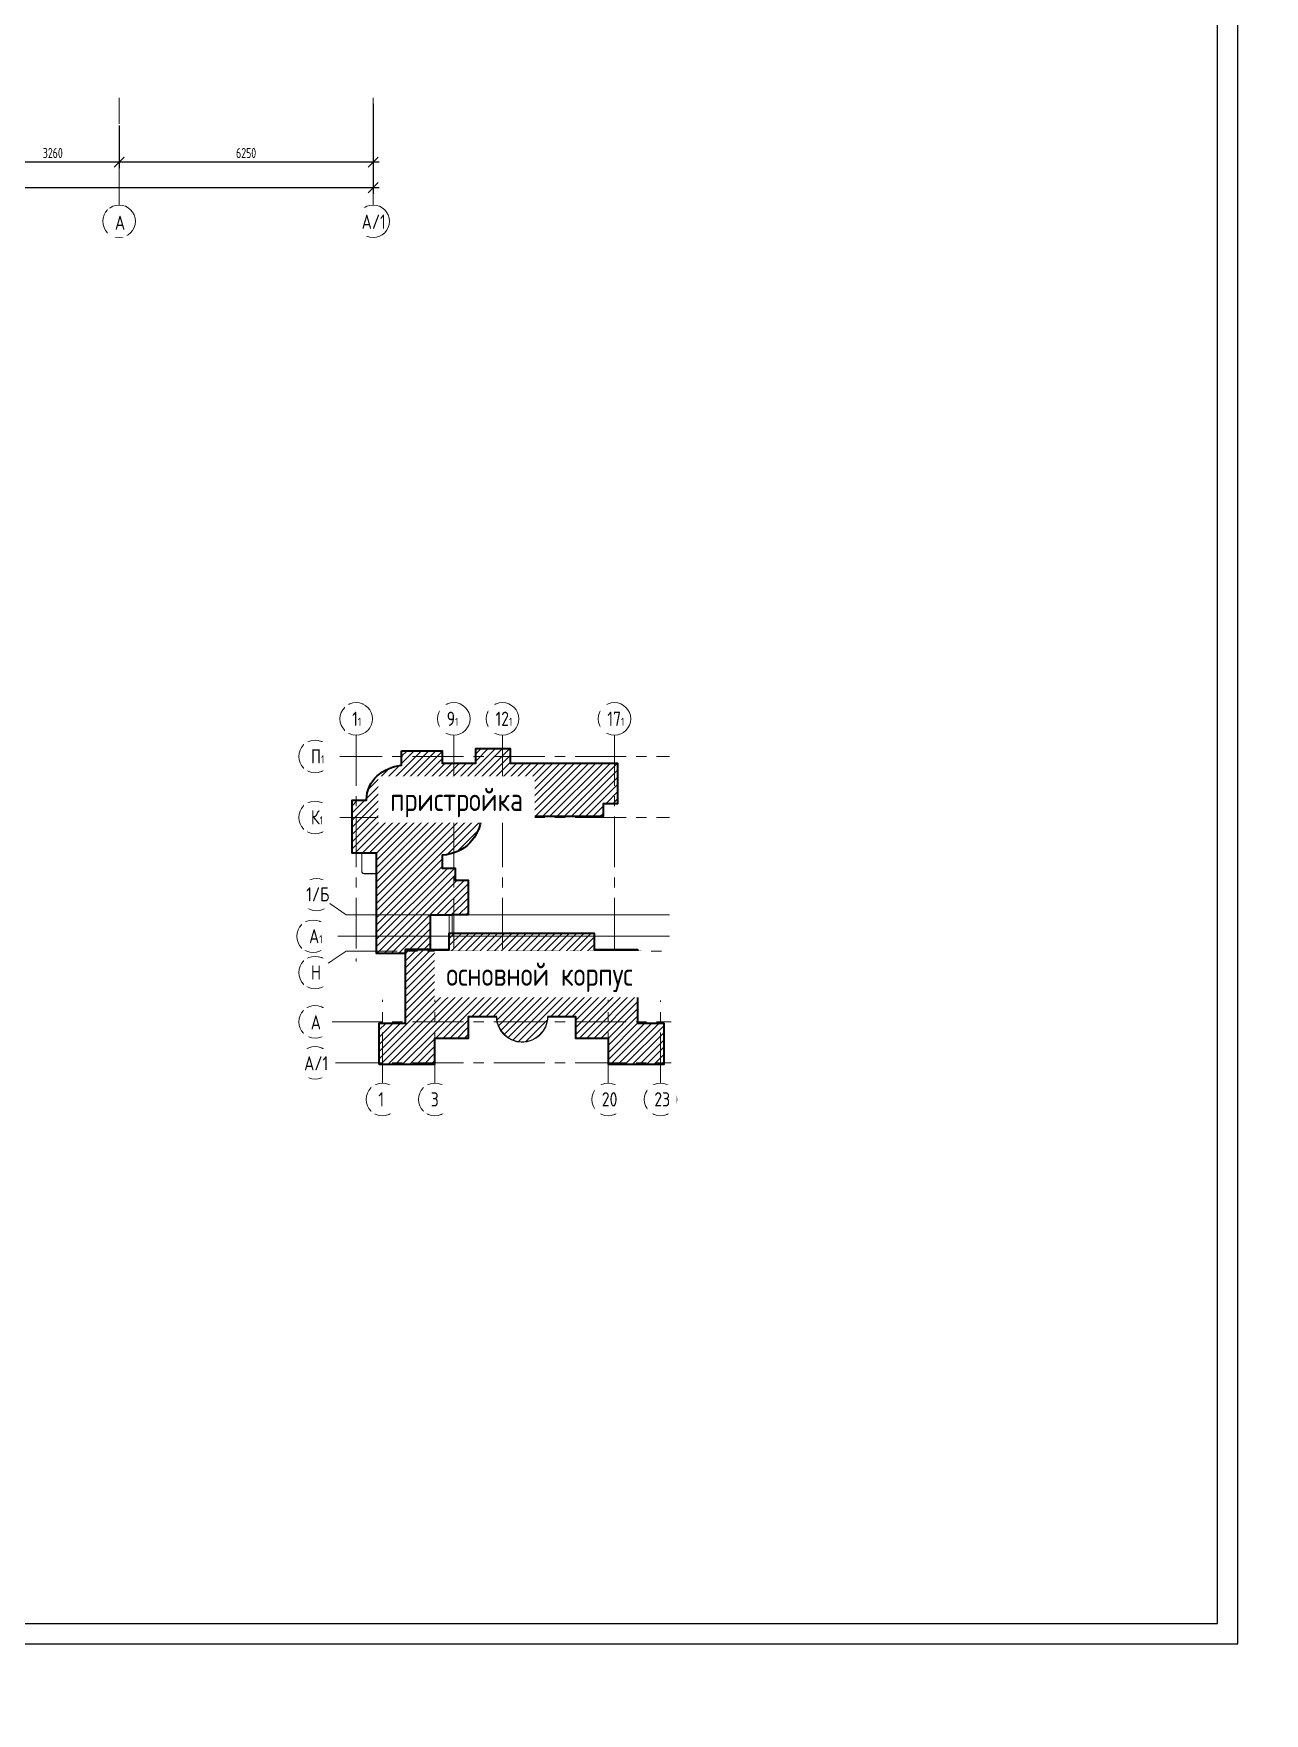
# Model space of a CAD drawing. Header units: millimetres. Extents: x -136099598 to 9192475, y 0 to 779331.
# Drawn here: x -39190 to -8915, y 240816 to 282156 of the extents above; entities that cross this region are included whole.
import ezdxf
from ezdxf import colors
from ezdxf.entities.mleader import LeaderData, LeaderLine
from ezdxf.math import Vec2, Vec3

# ---------------------------------------------------------------- set-up
doc = ezdxf.new("R2010")
doc.units = ezdxf.units.MM
doc.header["$MEASUREMENT"] = 0
doc.linetypes.add('01_base$0$DASHED2', pattern=[0.375, 0.25, -0.125])
doc.linetypes.add('CENTER', pattern=[2, 1.25, -0.25, 0.25, -0.25])
doc.layers.get('0').update_dxf_attribs({"color": 250, "lineweight": 9})
doc.layers.add('_RAMKA', color=7, linetype='Continuous')
for name, color, linetype, lineweight in [('АР_Оси', 193, 'Continuous', 9), ('АР_Оси размеры', 164, 'Continuous', 9), ('АР_Отметки', 250, 'Continuous', 15), ('АР_тонкая линия', 250, 'Continuous', 0), ('СПДС_+АР_Стены', 250, 'Continuous', 20)]:
    doc.layers.add(name, color=color, linetype=linetype, lineweight=lineweight)
doc.styles.add('ISOCPEUR', font='isocpeur.ttf', dxfattribs={"width": 0.7})
doc.styles.add('ГОСТ 2.304', font='isocpeur.ttf', dxfattribs={"width": 0.7})
doc.dimstyles.new('СПДС', dxfattribs={"dimscale": 100, "dimtxt": 2.5, "dimasz": 2.5, "dimexe": 1.5, "dimexo": 0, "dimgap": 1, "dimtad": 1, "dimdec": 0, "dimrnd": 1, "dimtxsty": 'ГОСТ 2.304', "dimblk": 'OBLIQUE', "dimcen": 2.5, "dimdle": 1.5, "dimadec": 0, "dimazin": 2, "dimtfac": 0.75, "dimtdec": 0, "dimtmove": 1, "dimatfit": 3, "dimfxl": 1, "dimtolj": 1, "dimarcsym": 1})

# ---------------------------------------------------------------- blocks, each defined once
blk = doc.blocks.new('_Oblique')
at = {"color": 0, "linetype": 'ByBlock', "lineweight": -2}
blk.add_line((-0.5, -0.5), (0.5, 0.5), dxfattribs=at)
blk = doc.blocks.new('*D327')
at = {"layer": 'АР_Оси размеры', "color": 0, "lineweight": -2, "ltscale": 100, "transparency": 16777216}
for p, q in [((-30838, 280426), (-30838, 278842)), ((-37088, 279891), (-37088, 278842)), ((-30688, 278992), (-37238, 278992))]:
    blk.add_line(p, q, dxfattribs=at)
at = {"layer": 'АР_Оси размеры', "color": 0, "lineweight": -2, "ltscale": 100, "transparency": 16777216, "xscale": 250, "yscale": 250, "zscale": 250, "rotation": 180}
blk.add_blockref('_Oblique', (-37088, 278992), dxfattribs=at)
at = {"layer": 'АР_Оси размеры', "color": 0, "lineweight": -2, "ltscale": 100, "transparency": 16777216, "xscale": 250, "yscale": 250, "zscale": 250}
blk.add_blockref('_Oblique', (-30838, 278992), dxfattribs=at)
at = {"layer": 'АР_Оси размеры', "color": 0, "ltscale": 100, "transparency": 16777216, "insert": (-33963, 279217), "char_height": 250, "attachment_point": 5, "style": 'ГОСТ 2.304'}
blk.add_mtext('\\A1;6250', dxfattribs=at)
blk = doc.blocks.new('*D328')
at = {"layer": 'АР_Оси размеры', "color": 0, "lineweight": -2, "ltscale": 100, "transparency": 16777216}
for p, q in [((-37088, 279891), (-37088, 278842)), ((-40348, 279814), (-40348, 278842)), ((-36938, 278992), (-40498, 278992))]:
    blk.add_line(p, q, dxfattribs=at)
at = {"layer": 'АР_Оси размеры', "color": 0, "lineweight": -2, "ltscale": 100, "transparency": 16777216, "xscale": 250, "yscale": 250, "zscale": 250, "rotation": 180}
blk.add_blockref('_Oblique', (-40348, 278992), dxfattribs=at)
at = {"layer": 'АР_Оси размеры', "color": 0, "lineweight": -2, "ltscale": 100, "transparency": 16777216, "xscale": 250, "yscale": 250, "zscale": 250}
blk.add_blockref('_Oblique', (-37088, 278992), dxfattribs=at)
at = {"layer": 'АР_Оси размеры', "color": 0, "ltscale": 100, "transparency": 16777216, "insert": (-38718, 279217), "char_height": 250, "attachment_point": 5, "style": 'ГОСТ 2.304'}
blk.add_mtext('\\A1;3260', dxfattribs=at)
blk = doc.blocks.new('*D348')
at = {"layer": 'АР_Оси размеры', "color": 0, "lineweight": -2, "ltscale": 100, "transparency": 16777216}
for p, q in [((-50798, 278986), (-50798, 278216)), ((-30838, 278986), (-30838, 278216)), ((-50948, 278366), (-30688, 278366))]:
    blk.add_line(p, q, dxfattribs=at)
at = {"layer": 'АР_Оси размеры', "color": 0, "lineweight": -2, "ltscale": 100, "transparency": 16777216, "xscale": 250, "yscale": 250, "zscale": 250, "rotation": 180}
blk.add_blockref('_Oblique', (-50798, 278366), dxfattribs=at)
at = {"layer": 'АР_Оси размеры', "color": 0, "lineweight": -2, "ltscale": 100, "transparency": 16777216, "xscale": 250, "yscale": 250, "zscale": 250}
blk.add_blockref('_Oblique', (-30838, 278366), dxfattribs=at)
at = {"layer": 'АР_Оси размеры', "color": 0, "ltscale": 100, "transparency": 16777216, "insert": (-40818, 278591), "char_height": 250, "attachment_point": 5, "style": 'ГОСТ 2.304'}
blk.add_mtext('\\A1;19960', dxfattribs=at)
blk = doc.blocks.new('_DotSmall')
at = {"color": 0, "linetype": 'ByBlock', "const_width": 0.5}
blk.add_lwpolyline([(-0.0625, 0, 1), (0.0625, 0, 1)], format="xyb", close=True, dxfattribs=at)

msp = doc.modelspace()

# ---------------------------------------------------------------- hatches: boundary and pattern name
at = {"layer": 'СПДС_+АР_Стены', "linetype": '01_base$0$DASHED2', "lineweight": 5, "ltscale": 500}
h = msp.add_hatch(dxfattribs=at)
h.set_pattern_fill('ANSI31', color=256, scale=1000)
h.paths.add_polyline_path([(-24903.8, 264203.1), (-27464.4, 264203.1), (-27464.4, 264365.6), (-27654.8, 264365.6), (-27654.8, 262886.4), (-25180.2, 262886.4), (-25180.2, 263204.1), (-24903.8, 263204.1)])
h.paths.add_polyline_path([(-24823.9, 264203.1), (-24903.8, 264203.1), (-24903.8, 263204.1), (-24823.9, 263204.1)])
h.paths.add_polyline_path([(-27464.4, 264559.4), (-27654.8, 264559.4), (-27654.8, 264365.6), (-27464.4, 264365.6)])
h.paths.add_polyline_path([(-27654.8, 264559.4), (-28311.1, 264559.4), (-28311.1, 264365.6), (-27654.8, 264365.6)])
h.paths.add_polyline_path([(-27654.8, 264365.6), (-28311.1, 264365.6), (-28311.1, 264203.1), (-28854.8, 264203.1), (-28854.8, 262865.6), (-28179.7, 262865.6, 0.0016413), (-28179.2, 262872.1), (-28179.2, 262886.4), (-27654.8, 262886.4)])
h.paths.add_polyline_path([(-29139.5, 264507.6), (-30138.4, 264507.6), (-30138.4, 264365.6), (-29139.5, 264365.6)])
h.paths.add_polyline_path([(-28854.8, 264203.1), (-29139.5, 264203.1), (-29139.5, 264365.6), (-30138.4, 264365.6), (-30138.4, 264151.3), (-30152.6, 264151.3, 0.1503938), (-30736.5, 263887.8, 0.2153269), (-31000.4, 263303.6), (-31000.4, 263289.4), (-31254.8, 263289.4), (-31254.8, 262865.6), (-28854.8, 262865.6)])
h.paths.add_polyline_path([(-31254.8, 263289.4), (-31356.7, 263289.4), (-31356.7, 262865.6), (-31254.8, 262865.6)])
h.paths.add_polyline_path([(-31254.8, 262865.6), (-31356.7, 262865.6), (-31356.7, 261985.9), (-31254.8, 261985.9)])
h.paths.add_polyline_path([(-28179.7, 262865.6), (-28854.8, 262865.6), (-28854.8, 261991.9, 0.1178172), (-28460.4, 262242.6, 0.175136)])
h.paths.add_polyline_path([(-28854.8, 262865.6), (-31254.8, 262865.6), (-31254.8, 261985.9), (-30753.6, 261985.9), (-30753.6, 261485.4), (-30753.6, 260470.3), (-28890.8, 260470.3), (-28890.8, 260471.7), (-28854.8, 260471.7), (-28854.8, 261615.8), (-29139.5, 261615.8), (-29139.5, 261938.7), (-29125.3, 261938.7, 0.0688682), (-28854.8, 261991.9)])
h.paths.add_polyline_path([(-28505, 261318.4), (-28821.7, 261318.4), (-28821.7, 261615.8), (-28854.8, 261615.8), (-28854.8, 260471.7), (-28505, 260471.7)])
h.paths.add_polyline_path([(-29438, 260458.5), (-28890.8, 260458.5), (-28890.8, 260470.3), (-30753.6, 260470.3), (-30753.6, 259940.6), (-29438, 259940.6)])
h.paths.add_polyline_path([(-29438, 259940.6), (-30753.6, 259940.6), (-30753.6, 259574.1), (-30043, 259574.1), (-30043, 259616.9), (-30004.6, 259616.9), (-29950.2, 259616.9), (-29438, 259616.9)])
h.paths.add_polyline_path([(-30043, 259574.1), (-30753.6, 259574.1), (-30753.6, 259519.5), (-30043, 259519.5)])
h = msp.add_hatch(dxfattribs=at)
h.set_pattern_fill('ANSI31', color=256, scale=1000)
h.paths.add_polyline_path([(-29325.3, 257429.2), (-29323.8, 257835.6), (-30043, 257835.6), (-30043, 257802.8), (-30611.8, 257802.8), (-30611.8, 256826.1), (-29325.2, 256826.1)])
h.paths.add_polyline_path([(-30611.8, 257802.8), (-30687.7, 257802.8), (-30687.6, 256826.1), (-30611.8, 256826.1)])
h.paths.add_polyline_path([(-30633.1, 256800.1), (-30637.8, 256800.1), (-30637.8, 256826.1), (-30687.6, 256826.1), (-30687.6, 256784.6), (-30611.8, 256784.6), (-30611.8, 256788.9), (-30633.1, 256788.9)])
h.paths.add_polyline_path([(-30633.1, 256826.1), (-30637.8, 256826.1), (-30637.8, 256800.1), (-30633.1, 256800.1)], flags=17)
h.paths.add_polyline_path([(-30611.8, 256800.1), (-30633.1, 256800.1), (-30633.1, 256788.9), (-30611.8, 256788.9)], flags=17)
h.paths.add_polyline_path([(-30611.8, 256826.1), (-30633.1, 256826.1), (-30633.1, 256800.1), (-30611.8, 256800.1)], flags=17)
h.paths.add_polyline_path([(-29325.2, 256826.1), (-30611.8, 256826.1), (-30611.8, 256800.1), (-30611.8, 256788.9), (-30611.8, 256784.6), (-29325.2, 256784.6)])
h.paths.add_polyline_path([(-28500.9, 257835.6), (-29321.8, 257835.6), (-29321.8, 257429.2), (-28500.9, 257429.2)])
h.paths.add_polyline_path([(-24334.1, 259574.1), (-30043, 259574.1), (-30043, 257835.6), (-28500.9, 257835.6), (-28500.9, 257956.1), (-25851.8, 257956.1), (-25851.8, 257835.6), (-24334.1, 257835.6)])
h.paths.add_polyline_path([(-26549, 257956.1), (-27800, 257956.1, 0.0486414), (-27785.6, 257835.6), (-26563.5, 257835.6, 0.0486083)])
h.paths.add_polyline_path([(-26563.5, 257835.6), (-27785.6, 257835.6, 0.3436054), (-27194.4, 257344.9, 0.3611755)])
h.paths.add_polyline_path([(-25060.3, 257835.6), (-25851.8, 257835.6), (-25851.8, 257429.2), (-25060.3, 257429.2)])
h.paths.add_polyline_path([(-23770.3, 257802.8), (-24334.1, 257802.8), (-24334.1, 257835.6), (-25060.3, 257835.6), (-25060.3, 257429.2), (-25051.8, 257429.2), (-25051.8, 256826.1), (-23770.3, 256826.1)])
h.paths.add_polyline_path([(-23770.3, 256826.1), (-25051.8, 256826.1), (-25051.8, 256784.6), (-23770.3, 256784.6)])
h.paths.add_polyline_path([(-23689.4, 256826.1), (-23770.3, 256826.1), (-23770.3, 256784.6), (-23689.4, 256784.6)])
h.paths.add_polyline_path([(-23689.4, 257802.8), (-23770.3, 257802.8), (-23770.3, 256826.1), (-23689.4, 256826.1)])
h.paths.add_polyline_path([(-24334.1, 259616.9), (-24903.8, 259616.9), (-24903.8, 259574.1), (-24334.1, 259574.1)])
h.paths.add_polyline_path([(-24903.8, 259616.9), (-25400, 259616.9), (-25400, 259940.6), (-27654.8, 259940.6), (-27654.8, 259574.1), (-24903.8, 259574.1)])
h.paths.add_polyline_path([(-25400, 260019.5), (-27654.8, 260019.5), (-27654.8, 259940.6), (-25400, 259940.6)])
h.paths.add_polyline_path([(-27654.8, 260019.5), (-28854.8, 260019.5), (-28854.8, 259940.6), (-27654.8, 259940.6)])
h.paths.add_polyline_path([(-27654.8, 259940.6), (-28854.8, 259940.6), (-28854.8, 259574.1), (-27654.8, 259574.1)])
h.paths.add_polyline_path([(-28854.8, 259940.6), (-28965.4, 259940.6), (-28965.4, 259616.9), (-30043, 259616.9), (-30043, 259574.1), (-28854.8, 259574.1)])
h.paths.add_polyline_path([(-28854.8, 260019.5), (-28965.4, 260019.5), (-28965.4, 260019.5), (-28965.4, 259940.6), (-28854.8, 259940.6)])

# ---------------------------------------------------------------- linework, layer by layer
at = {"layer": 'АР_Оси', "color": 6, "linetype": 'CENTER', "ltscale": 1000}
for p, q in [((-37087.7, 277936.6), (-37087.7, 280576.4)), ((-30837.7, 277936.6), (-30837.7, 280576.4))]:
    msp.add_line(p, q, dxfattribs=at)
at = {"layer": 'АР_Оси', "color": 5, "linetype": 'CENTER', "ltscale": 1000}
for p, q in [((-31254.8, 264890.8), (-31254.8, 259317.6)), ((-28854.8, 264890.8), (-28854.8, 259317.6)), ((-27654.8, 264890.8), (-27654.8, 259317.6)), ((-24903.8, 264890.8), (-24903.8, 259317.6)), ((-31868.2, 264365.6), (-23550.3, 264365.6)), ((-31868.2, 262865.6), (-23550.3, 262865.6)), ((-31499.1, 259574.1), (-23508.5, 259574.1)), ((-30611.8, 256325.2), (-30611.8, 258375.5)), ((-29321.8, 256325.2), (-29321.8, 258375.5)), ((-25060.3, 256325.2), (-25060.3, 258375.5)), ((-23770.3, 256325.2), (-23770.3, 258360.3)), ((-31868.2, 257835.6), (-23508.5, 257835.6)), ((-31868.2, 256826.1), (-23508.5, 256826.1))]:
    msp.add_line(p, q, dxfattribs=at)
at = {"layer": 'АР_Оси', "color": 5, "ltscale": 0.5}
for p, q in [((-31499.1, 260470.3), (-23550.3, 260470.3)), ((-31916.5, 259940.6), (-23550.3, 259940.6))]:
    msp.add_line(p, q, dxfattribs=at)
at = {"layer": 'АР_Оси', "color": 6}
for centre in [(-37087.7, 277536.6), (-30837.7, 277536.6)]:
    msp.add_circle(centre, 400, dxfattribs=at)
at = {"layer": 'АР_Оси', "color": 5, "ltscale": 0.5}
for centre in [(-31254.8, 265290.8), (-28854.8, 265290.8), (-27654.8, 265290.8), (-24903.8, 265290.8), (-32268.2, 264365.6), (-32268.2, 262865.6), (-32233.9, 260965.2), (-32268.2, 259047), (-32268.2, 257835.6), (-32268.2, 256826.1), (-30611.8, 255925.2), (-29321.8, 255925.2), (-25060.3, 255925.2), (-23770.3, 255925.2)]:
    msp.add_circle(centre, 400, dxfattribs=at)
at = {"layer": 'АР_тонкая линия', "color": 4, "ltscale": 100}
for p, q in [((-28965.4, 260019.5), (-28965.4, 260458.5)), ((-28890.8, 260019.5), (-28890.8, 260458.5))]:
    msp.add_line(p, q, dxfattribs=at)
at = {"layer": 'АР_тонкая линия', "color": 4, "lineweight": 35, "ltscale": 100}
msp.add_lwpolyline([(-30138.4, 264507.6), (-29139.5, 264507.6), (-29139.5, 264203.1), (-28311.1, 264203.1), (-28311.1, 264559.4), (-27464.4, 264559.4), (-27464.4, 264203.1), (-24823.9, 264203.1), (-24823.9, 263204.1), (-25180.2, 263204.1), (-25180.2, 262886.4), (-28179.2, 262886.4), (-28179.2, 262872.1, -0.1768281), (-28460.4, 262242.6, -0.1882125), (-29125.3, 261938.7), (-29139.5, 261938.7), (-29139.5, 261615.8), (-28821.7, 261615.8), (-28821.7, 261318.4), (-28505, 261318.4), (-28505, 260471.7), (-28890.8, 260471.7), (-28890.8, 260458.5), (-29438, 260458.5), (-29438, 259616.9), (-29950.2, 259616.9), (-30004.6, 259616.9), (-30043, 259616.9), (-30043, 259519.5), (-30753.6, 259519.5), (-30753.6, 261985.9), (-31356.7, 261985.9), (-31356.7, 263289.4), (-31000.4, 263289.4), (-31000.4, 263303.6, -0.2153269), (-30736.5, 263887.8, -0.1503938), (-30152.6, 264151.3), (-30138.4, 264151.3), (-30138.4, 264507.6)], format="xyb", dxfattribs=at)
at = {"layer": 'АР_тонкая линия', "color": 4, "ltscale": 100}
for points in [[(-31120.3, 261539.5), (-31120.3, 261985.9)], [(-30753.6, 261480.3), (-31059.4, 261480.3)]]:
    msp.add_lwpolyline(points, dxfattribs=at)
msp.add_lwpolyline([(-31115.3, 261985.9), (-30753.6, 261985.9), (-30753.6, 261485.4), (-31059.7, 261485.4, -0.4154291), (-31115.3, 261541.2), (-31115.3, 261985.9)], format="xyb", dxfattribs=at)
at = {"layer": 'АР_тонкая линия', "color": 6, "lineweight": 35, "ltscale": 100}
for points in [[(-30687.6, 256784.5), (-30687.7, 257802.8), (-30043, 257802.8), (-30043, 259616.9), (-28965.4, 259616.9), (-28965.4, 260019.5), (-25400, 260019.5), (-25400, 259616.9), (-24334.1, 259616.9), (-24334.1, 257802.8), (-23689.4, 257802.8), (-23689.4, 256784.6), (-25051.8, 256784.6), (-25051.8, 257429.2), (-25851.8, 257429.2), (-25851.8, 257956.1), (-26549, 257956.1)], [(-27800, 257956.1), (-28500.9, 257956.1), (-28500.9, 257429.2), (-29325.3, 257429.2), (-29325.2, 256784.6), (-30687.6, 256784.6)]]:
    msp.add_lwpolyline(points, dxfattribs=at)
at = {"layer": 'АР_тонкая линия', "color": 6, "ltscale": 100}
msp.add_lwpolyline([(-27810.6, 257956.1), (-27800, 257956.1)], dxfattribs=at)
for points in [[(-26549, 257956.1), (-26538.6, 257956.1, -0.4168913), (-27194.8, 257334.7, -0.3984238), (-27810.6, 257956.1)], [(-26549.1, 257955.1, -0.4166399), (-27194.4, 257344.9, -0.398914), (-27800, 257956.1)], [(-27800, 257956.1, 0.3987103), (-27194.9, 257344.9, 0.4172957), (-26549, 257956.1)], [(-27800, 257956.1, 0.3987103), (-27194.9, 257344.9, 0.4172957), (-26549, 257956.1)]]:
    msp.add_lwpolyline(points, format="xyb", dxfattribs=at)
at = {"layer": 'АР_тонкая линия', "ltscale": 100}
for points in [[(-30611.8, 256826.1), (-30637.8, 256826.1), (-30637.8, 256800.1), (-30611.8, 256800.1)], [(-30633.1, 256788.9), (-30611.8, 256788.9), (-30611.8, 256826.1), (-30633.1, 256826.1)]]:
    msp.add_lwpolyline(points, close=True, dxfattribs=at)
at = {"layer": 'АР_тонкая линия', "color": 4, "ltscale": 100}
msp.add_arc((-31059.4, 261541.2), 60.9, 180, 270, dxfattribs=at)
at = {"layer": 'АР_тонкая линия', "color": 6, "ltscale": 100}
msp.add_arc((-27174.7, 257970.7), 636.3, 181.31678, 358.68322, dxfattribs=at)

# ---------------------------------------------------------------- dimensions: what is measured, and where the dimension line sits
at = {"layer": 'АР_Оси размеры', "ltscale": 100}
for base, p1, p2, picture, middle in [((-37087.7, 278992.4), (-30837.7, 280426.1), (-37087.7, 279891), '*D327', (-33962.7, 279217.4)), ((-40347.7, 278992.4), (-37087.7, 279891), (-40347.7, 279813.8), '*D328', (-38717.7, 279217.4))]:
    dim = msp.add_linear_dim(base=base, p1=p1, p2=p2, angle=180, dimstyle='СПДС', dxfattribs=at)
    dim.commit()
    dim.dimension.update_dxf_attribs({"geometry": picture, "text_midpoint": middle})
dim = msp.add_linear_dim(base=(-30837.7, 278365.6), p1=(-50797.7, 278986.2), p2=(-30837.7, 278986.2), dimstyle='СПДС', dxfattribs=at)
dim.commit()
dim.dimension.update_dxf_attribs({"geometry": '*D348', "text_midpoint": (-40817.7, 278590.6)})

# ---------------------------------------------------------------- next in the draw order: texts
at = {"layer": 'АР_Оси', "color": 6, "char_height": 350, "width": 114.629, "attachment_point": 1, "line_spacing_factor": 1.149209, "style": 'ГОСТ 2.304', "bg_fill": 2}
for s, insert in [('{\\W0.8;А}', (-37191.2, 277678.6)), ('{\\W0.8;А/1}', (-31121.2, 277700.6))]:
    msp.add_mtext(s, dxfattribs=dict(at, insert=insert))

# ---------------------------------------------------------------- next in the draw order: linework, layer by layer
at = {"layer": '_RAMKA', "ltscale": 100}
for points in [[(-9566.1, 242529), (-9566.1, 326529), (-128366.1, 326529), (-128366.1, 242529)], [(-10066.1, 243029), (-10066.1, 326029), (-126366.1, 326029), (-126366.1, 243029)]]:
    msp.add_lwpolyline(points, close=True, dxfattribs=at)

# ---------------------------------------------------------------- next in the draw order: texts
at = {"layer": 'АР_Оси', "color": 5, "char_height": 350, "attachment_point": 1, "line_spacing_factor": 1.149209, "style": 'ГОСТ 2.304', "bg_fill": 2}
for s, insert, width in [('{\\W0.8;1\\H0.57143x;1}', (-31354.6, 265468.6), 123.867), ('{\\W0.8;9\\H0.57143x;1}', (-29028.9, 265468.6), 123.867), ('{\\W0.8;12\\H0.57143x;1}', (-27828.9, 265468.6), 123.867), ('{\\W0.8;17\\H0.57143x;1}', (-25077.9, 265468.6), 123.867), ('{\\W0.8;П\\H0.57143x;1}', (-32368, 264543.3), 528.82), ('{\\W0.8;К\\H0.57143x;1}', (-32368, 263043.3), 528.82), ('{\\W0.8;1/Б}', (-32484.6, 261147.8), 528.82), ('{\\W0.8;А}', (-32373.5, 257998.4), 1.455191522836685e-11), ('{\\W0.8;А/1}', (-32536.9, 256988.8), 1.455191522836685e-11), ('{\\W0.8;23}', (-23921.7, 256103), 370.762)]:
    msp.add_mtext(s, dxfattribs=dict(at, insert=insert, width=width))
at = {"layer": 'АР_Оси', "color": 5, "attachment_point": 1, "line_spacing_factor": 1.149209, "style": 'ГОСТ 2.304', "bg_fill": 2}
for s, insert, char_height in [('{\\W0.8;пристройка}', (-30422.9, 263591.6), 568.879), ('{\\W0.8;Н}', (-32368, 259224.8), 350), ('{\\W0.8;основной корпус}', (-29039.3, 259290.4), 568.879), ('{\\W0.8;1}', (-30711.6, 256103), 350), ('{\\W0.8;3}', (-29421.6, 256103), 350), ('{\\W0.8;20}', (-25213.3, 256103), 350)]:
    msp.add_mtext(s, dxfattribs=dict(at, insert=insert, char_height=char_height))

# ---------------------------------------------------------------- next in the draw order: linework, layer by layer
at = {"layer": 'АР_Оси', "color": 5, "linetype": 'CENTER', "ltscale": 1000}
msp.add_line((-31943.3, 259280.4), (-31499.1, 259574.1), dxfattribs=at)
at = {"layer": 'АР_Оси', "color": 5, "ltscale": 0.5}
msp.add_circle((-32316.5, 259940.4), 400, dxfattribs=at)

# ---------------------------------------------------------------- next in the draw order: texts
at = {"layer": 'АР_Оси', "color": 5, "insert": (-32416.3, 260118.1), "char_height": 350, "width": 528.82, "attachment_point": 1, "line_spacing_factor": 1.149209, "style": 'ГОСТ 2.304', "bg_fill": 2}
msp.add_mtext('{\\W0.8;А\\H0.57143x;1}', dxfattribs=at)

# ---------------------------------------------------------------- next in the draw order: linework, layer by layer
at = {"layer": 'АР_Оси', "color": 5, "linetype": 'CENTER', "ltscale": 1000}
msp.add_line((-31904.4, 260744.9), (-31499.1, 260470.3), dxfattribs=at)

# ---------------------------------------------------------------- next in the draw order: leaders
at = {"layer": 'АР_Отметки'}
ml = msp.add_multileader_mtext('Standard', dxfattribs=at)
ml.set_content('-2,550', color=256, style='ISOCPEUR')
ml.set_leader_properties(color=256, linetype='Continuous', lineweight=-1)
ml.set_arrow_properties(name='DOTSMALL')
ml.build(insert=Vec2(0, 0))
ml.multileader.update_dxf_attribs({"has_text_frame": 1, "text_left_attachment_type": 4, "text_right_attachment_type": 4, "dogleg_length": 100, "arrow_head_size": 180})
ctx = ml.context
ctx.base_point, ctx.char_height, ctx.arrow_head_size, ctx.landing_gap_size, ctx.plane_origin = Vec3(-47846.4, 261111.7), 250, 180, 50, Vec3(-46904.8, 259758.1)
ctx.left_attachment, ctx.right_attachment = 4, 4
notes = []
notes.append((ctx, [(0, (0, 0, 0), (0, 0), (1, 0), 1, [])]))
ctx.mtext.insert, ctx.mtext.width, ctx.mtext.defined_height, ctx.mtext.line_spacing_style, ctx.mtext.flow_direction = Vec3(-47796.4, 261445), 599.198, 407.5, 2, 5
for ctx, leaders in notes:
    for number, flags, end, landing, length, lines in leaders:
        leader = LeaderData()
        leader.index, (leader.has_last_leader_line, leader.has_dogleg_vector, leader.attachment_direction) = number, flags
        leader.last_leader_point, leader.dogleg_vector, leader.dogleg_length = Vec3(end), Vec3(landing), length
        for number, points, colour, breaks in lines:
            line = LeaderLine()
            line.index, line.vertices, line.color, line.breaks = number, Vec3.list(points), colors.encode_raw_color(colour), breaks
            leader.lines.append(line)
        ctx.leaders.append(leader)

doc.saveas('drawing.dxf')
